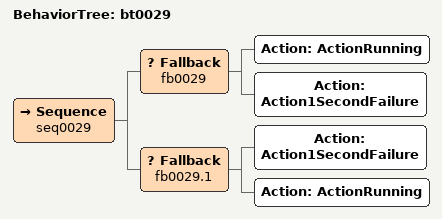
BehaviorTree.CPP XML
<root>

  <BehaviorTree ID="bt0029">
    <Sequence name="seq0029">
     <Fallback name="fb0029">
      <Action ID="ActionRunning" />
      <Action ID="Action1SecondFailure" />
      </Fallback>

      <Fallback name="fb0029.1">
      <Action ID="Action1SecondFailure" />
      <Action ID="ActionRunning" />
    </Fallback>

    </Sequence>
  </BehaviorTree>

</root>
